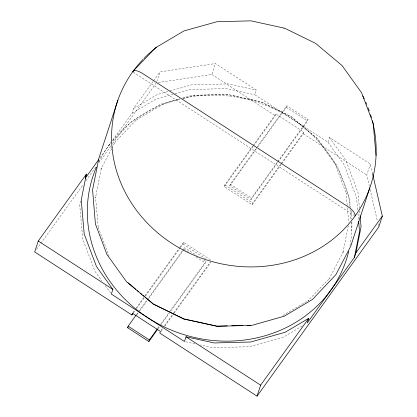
<?xml version="1.0" encoding="UTF-8"?>
<svg xmlns="http://www.w3.org/2000/svg" width="417" height="417" viewBox="0 0 417 417"><rect width="100%" height="100%" fill="white"/><g stroke="black" fill="none" stroke-linecap="round" stroke-linejoin="round"><path stroke-width="0.31" stroke-dasharray="2.08 1.56" d="M80.46 200.984L79.71 204.783L82.686 238.769L94.998 271.347L101.837 280.865M348.304 225.67L342.868 253.109L343.311 251.743L329.128 278.864L329.545 278.311L308.048 300.756L308.517 300.36L282.241 315.935M112.626 140.221L132.027 113.262L133.56 108.576L153.169 81.325M156.782 81.612L159.961 71.891L215.386 63.54L256.314 90.082L254.782 94.774L327.908 142.197L344.244 164.934L356.556 197.512L357.682 210.335M158.298 82.54L211.81 74.481L215.386 63.54M180.3 247.693L182.948 244.013L183.511 242.293L211.476 260.427M148.499 298.749L184.147 249.215L184.658 247.656L196.631 255.418M281.339 164.293L252.207 204.768L224.242 186.634L224.805 184.913L252.801 146.013M256.465 147.873L286.807 105.72L308.033 119.486L307.522 121.045L251.013 199.566L229.788 185.8L230.299 184.236L256.085 148.405M170.861 310.936L205.373 262.981L205.883 261.417L203.704 260.005M253.374 146.153L275.319 115.665L275.882 113.945L303.842 132.08L303.284 133.8L281.72 163.766M251.013 199.566L251.524 198.002L277.31 162.166M252.207 204.768L252.77 203.048L280.766 164.147M257.852 146.805L286.297 107.284L286.807 105.72M327.908 142.197L329.44 137.506L370.364 164.048L372.407 172.935M369.415 186.415L366.788 174.989L370.364 164.048M111.6 148.713L101.039 168.911L101.482 167.545L95.54 197.538L95.535 196.84L98.24 227.708L98.089 227.098L109.077 256.174M111.902 148.139L115.222 141.79L114.811 142.343L136.302 119.898L135.833 120.294L163.229 104.057L162.776 104.26L180.691 99.204M153.55 80.799L159.961 71.891M100.07 157.668L111.104 142.338M36.581 249.303L83.358 184.298M86.022 180.597L96.291 166.331M98.954 162.63L111.125 145.721M112.647 143.604L156.005 83.358M132.815 312.734L134.707 310.107M136.223 308.001L144.543 296.44M144.923 295.914L179.727 247.552M180.108 247.026L183.511 242.293M253.182 145.486L275.882 113.945M133.388 312.875L134.905 310.774M136.416 308.669L145.116 296.581M145.497 296.054L179.925 248.219M224.242 186.634L252.999 146.68M136.495 314.58L138.011 312.469M138.387 311.942L182.38 250.815M182.761 250.289L184.658 247.656M136.74 315.085L138.256 312.979M139.773 310.873L146.982 300.86M229.788 185.8L257.471 147.331M157.72 328.346L159.237 326.235M160.753 324.129L169.093 312.536M169.474 312.01L205.883 261.417M277.691 161.64L308.033 119.486M157.965 328.851L159.862 326.219M160.243 325.693L169.344 313.042M161.16 330.342L162.672 328.242M164.564 325.614L173.263 313.521M173.644 312.995L210.34 262.006M281.147 163.626L303.842 132.08M160.978 331.536L162.865 328.909M164.757 326.282L173.837 313.662M174.217 313.136L210.913 262.147M108.441 146.039L111.011 142.995M112.788 141.139L131.913 121.17L160.17 104.427L180.081 98.803M133.56 108.576L157.178 94.581L169.073 91.224M132.027 113.262L155.645 99.267L174.426 93.966M302.273 325.948L283.602 337.014L249.163 346.73L212.717 347.689L200.16 344.942M169.698 91.047L191.612 84.86L228.057 83.9L256.314 90.082M175.051 93.789L190.079 89.546L226.525 88.592L254.782 94.774M182.568 98.104L192.524 95.29L227.286 94.362L260.578 101.644L291.165 116.598L317.832 138.918L337.379 166.122L348.946 196.735L349.842 206.952M183.162 98.506L194.275 95.368L193.931 95.384L227.447 94.503L260.526 101.743L290.769 116.479L316.268 137.839L335.304 164.324L335.049 163.876L346.261 193.556L346.11 192.946L347.184 205.164M185.721 341.784L195.766 343.983M286.297 107.284L307.522 121.045M211.81 74.481L275.319 115.665M303.284 133.8L366.788 174.989M133.247 72.167L353.97 215.313M230.299 184.236L251.524 198.002M224.805 184.913L252.77 203.048M182.948 244.013L205.534 258.66M184.147 249.215L189.047 252.394M196.12 256.981L205.373 262.981M329.44 137.506L345.776 160.243L358.088 192.826L359.438 208.213M105.261 285.624L110.578 293.026M370.145 189.584L377.437 221.323M378.021 223.861L378.745 227.036M359.662 210.778L360.059 215.266M357.963 213.54L358.526 219.952M350.066 209.506L350.963 219.728M351.187 222.282L351.771 230.752M347.408 207.739L348.706 222.527M98.985 161.707A133.377 121.847 18.1 0 1 111.125 142.458M112.731 140.446A133.377 121.847 18.1 0 1 179.518 99.1M182.714 98.355A133.377 121.847 18.1 0 1 350.645 207.572M351.083 210.793A133.377 121.847 18.1 0 1 351.797 219.206M351.891 221.792A133.377 121.847 18.1 0 1 349.972 245.649M283.174 28.58A133.377 121.847 18.1 0 1 284.384 28.997"/><path stroke-width="0.63" d="M133.013 313.402L131.876 314.981L34.679 251.946L38.255 241.005L86.387 174.124L81.237 200.097L84.218 234.083L96.53 266.661L112.871 289.398L111.339 294.084L184.465 341.507L186.013 336.774L214.265 342.956L250.711 341.997L285.15 332.276L308.762 318.28L307.22 323.019L354.387 257.471L355.92 252.78L361.07 226.806L360.111 215.907M354.387 257.471L359.537 231.498L358.636 221.234M85.621 176.464L86.387 174.124M117.928 100.064L98.772 158.663L92.584 189.902L95.404 223.919L106.971 254.532L126.523 281.736L153.19 304.056L183.772 319.01L217.064 326.292L251.826 325.364L284.18 316.227L312.442 299.484L335.909 274.615L350.687 246.369L369.837 187.77M157.59 329.378L148.864 341.497L127.638 327.736L128.149 326.172L136.114 315.106M131.876 314.981L132.439 313.261L160.404 331.395L159.841 333.115L257.039 396.15L378.745 227.036L382.321 216.1L372.553 173.571M148.864 341.497L149.375 339.938L157.339 328.872M257.039 396.15L260.63 385.167L308.762 318.28M85.235 178.283L98.548 159.779M127.638 327.736L128.4 326.678M355.92 252.78L382.321 216.1M133.32 70.989L155.609 47.715L183.944 30.926L216.903 21.747L250.977 20.85L284.608 28.21L315.513 43.321L342.013 65.505L361.612 92.782L373.21 123.474L376.019 155.489M250.075 325.286L250.419 325.27L247.198 325.354M227.218 325.88L216.908 326.151L183.824 318.911L154.014 304.337M231.732 325.76L242.689 325.474M38.255 241.005L112.871 289.398M186.013 336.774L260.63 385.167M128.149 326.172L149.375 339.938M153.43 304.05L145.246 297.191M128.082 282.815L135.926 289.388M137.401 290.618L138.871 291.853M140.341 293.083L141.811 294.319M142.796 295.137L144.266 296.372M348.727 251.415A133.377 121.847 18.1 0 1 180.811 333.642A133.377 121.847 18.1 0 1 96.504 167.045M372.298 120.732A133.377 121.847 18.1 0 1 213.671 262.001A133.377 121.847 18.1 0 1 143.015 59.422M143.922 58.489A133.377 121.847 18.1 0 1 156.557 47.309M362.79 95.962A133.377 121.847 18.1 0 1 364.234 98.871M365.871 102.42A133.377 121.847 18.1 0 1 366.647 104.214M368.117 107.836A133.377 121.847 18.1 0 1 369.248 110.886M370.499 114.566A133.377 121.847 18.1 0 1 371.443 117.646M355.065 216.022A10.102 3.946 35.7 0 0 347.919 206.655L142.4 73.371A10.102 3.946 35.7 0 0 132.7 71.813"/></g></svg>
